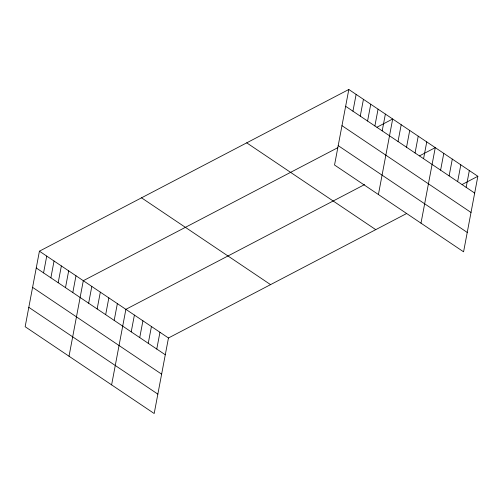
<?xml version="1.0" encoding="UTF-8"?>
<svg xmlns="http://www.w3.org/2000/svg" width="503" height="503" viewBox="0 0 503 503"><rect width="100%" height="100%" fill="white"/><g stroke="black" fill="none" stroke-linecap="round" stroke-linejoin="round"><path stroke-width="0.75" d="M348.812 89.484L334.539 165.015L463.577 251.814L477.85 176.289L348.812 89.484L39.423 251.186L25.15 326.711L154.188 413.516L168.461 337.985L406.512 213.574M43.56 272.896L46.735 256.102M50.872 277.813L54.047 261.019M58.185 282.73L61.36 265.942M65.497 287.653L68.672 270.859M72.809 292.57L75.984 275.776M69.024 356.225L83.297 280.699L337.708 147.731M88.641 303.221L91.81 286.427M97.154 308.949L100.33 292.155M105.674 314.677L108.843 297.883M114.187 320.405L117.362 303.611M111.609 384.87L125.882 309.339L364.581 184.582M131.22 331.861L134.395 315.073M139.74 337.595L142.915 320.801M148.259 343.323L151.428 326.529M156.773 349.051L159.948 332.257M352.949 111.194L356.124 94.401M360.261 116.111L363.436 99.324M367.574 121.034L370.749 104.24M374.886 125.951L378.061 109.157M382.198 130.868L385.373 114.08M378.413 194.529L392.686 118.997L376.973 127.209M398.024 141.519L401.199 124.725M406.543 147.247L409.719 130.453M415.063 152.975L418.232 136.181M423.576 158.703L426.751 141.915M420.992 223.175L435.265 147.643L419.559 155.848M440.609 170.165L443.784 153.371M449.129 175.893L452.298 159.099M457.642 181.621L460.817 164.827M466.162 187.349L469.33 170.555M462.144 184.494L477.85 176.289M345.636 106.278L474.675 193.077M341.971 125.662L471.015 212.461M338.198 145.631L467.243 232.436M246.709 142.846L375.754 229.645M141.519 197.824L270.557 284.623M39.423 251.186L168.461 337.985M36.247 267.973L165.292 354.778M32.588 287.358L161.626 374.163M28.816 307.333L157.854 394.132"/></g></svg>
